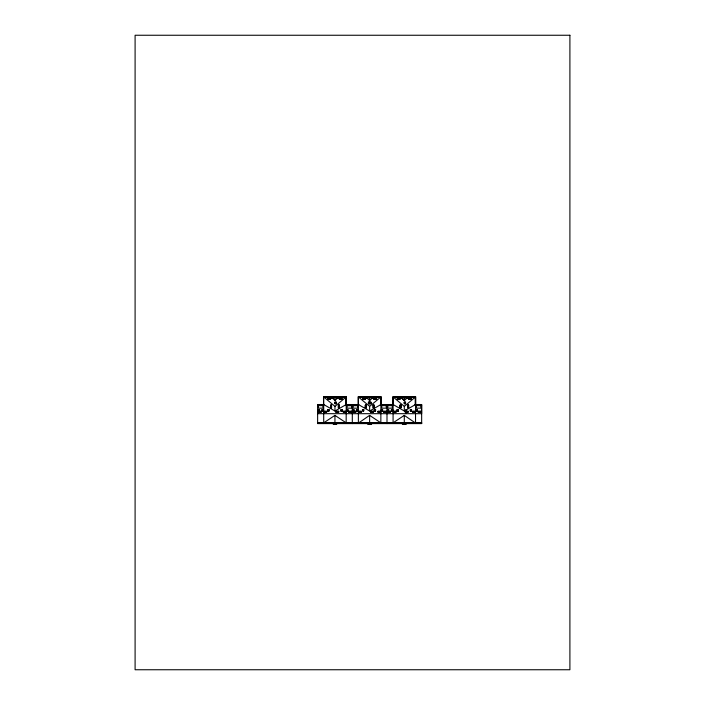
<?xml version="1.0" encoding="UTF-8"?>
<svg xmlns="http://www.w3.org/2000/svg" width="705" height="705" viewBox="0 0 705 705"><rect width="100%" height="100%" fill="white"/><g stroke="black" fill="none" stroke-linecap="round" stroke-linejoin="round"><path stroke-width="1.06" d="M365.419 405.163L365.419 407.825L365.419 405.163L366.177 405.163L366.177 407.825M373.879 405.163L373.879 407.825L373.879 405.163L373.121 405.163M386.992 413.685L386.992 423.599M380.418 404.52L393.108 404.52L393.064 423.123M406.027 410.01L406.01 413.685L406.027 409.614M386.992 413.712L387.01 404.52M320.264 422.692L318.272 423.053M322.82 422.841L320.854 422.841M354.941 422.692L353.064 422.877M357.497 422.841L355.531 423.053M389.601 422.841L387.75 422.877M392.209 422.692L390.217 423.053M331.059 397.814L331.015 396.756L334.963 400.546L338.946 396.756L338.867 397.241L345.926 397.241L345.847 405.26M365.666 396.941L369.649 400.546L373.632 396.941M415.527 404.52L404.3 411.015L404.3 406.371L415.527 396.941L415.527 423.123M346.226 404.52L334.963 411.024L334.963 406.371L346.226 396.941L346.164 423.123M358.387 404.529L369.649 411.024L369.649 406.371L380.92 396.941L380.841 423.123M323.71 422.841L334.937 415.368L346.164 422.841M358.378 423.123L369.614 415.368L380.841 422.841M393.064 422.841L404.3 415.368L415.615 423.123M337.087 423.467A4.618 4.618 0 0 1 336.056 423.846L337.175 423.414M371.764 423.467A4.618 4.618 0 0 1 370.733 423.846L371.852 423.414M403.128 423.82L406.538 423.414M369.649 411.024L380.92 404.52M337.986 423.15L336.25 424.163L333.685 424.163L331.949 423.15M370.9 424.084L372.654 423.15M372.689 423.22L370.927 424.163L368.363 424.163L366.591 423.22M405.587 424.084L407.34 423.15M407.375 423.22L405.613 424.163L403.048 424.163L401.277 423.22M323.701 423.123L323.71 396.941L346.226 396.941M358.378 422.841L358.378 396.941L380.92 396.941M393.108 396.994L415.527 396.941M324.009 397.241L331.059 397.241M358.686 397.241L365.745 397.241M400.396 397.241L393.355 397.241L393.355 405.26M408.204 397.241L415.227 397.241L415.227 405.26M331.059 397.682L338.867 397.682M365.745 397.682L373.553 397.682M400.396 397.682L408.204 397.682L408.274 396.941L404.3 400.546L400.317 396.765L400.396 397.814M328.142 397.946L329.112 397.946M329.42 397.946L330.398 397.946M331.288 398.034L333.394 398.034M336.541 398.034L338.647 398.034M339.537 397.946L340.515 397.946M340.815 397.946L341.793 397.946M362.811 397.946L363.789 397.946M364.097 397.946L365.067 397.946M365.974 398.034L368.072 398.034M371.227 398.034L373.324 398.034M374.232 397.946L375.21 397.946M375.509 397.946L376.488 397.946M397.497 397.946L398.475 397.946M398.774 397.946L399.753 397.946M400.625 398.034L402.722 398.034M405.877 398.034L407.975 398.034M408.838 397.946L409.817 397.946M410.125 397.946L411.094 397.946M328.045 399.242L330.486 399.242M339.44 399.242L341.89 399.242M362.723 399.242L365.164 399.242M374.135 399.242L376.585 399.242M397.4 399.242L399.85 399.242M408.741 399.242L411.191 399.242M330.548 399.365L327.984 399.374L327.984 397.814L330.548 397.823L330.548 399.374M339.387 399.365L341.943 399.374L341.943 397.814L339.387 397.814L339.387 399.374M362.661 399.365L365.225 399.374L365.225 397.814L362.661 397.814L362.661 399.374M374.073 399.365L376.637 399.374L376.637 397.814L374.073 397.814L374.073 399.374M397.347 399.365L399.902 399.374L399.902 397.814L397.347 397.823L397.347 399.374M336.25 402.185L334.963 402.185L334.963 403.745L336.25 403.736L336.25 402.185L334.963 402.202L335.025 403.657L336.197 403.657M370.945 402.185L368.38 402.194L368.38 403.745L370.945 403.745L370.945 402.185L368.442 402.264M404.273 402.194L405.56 402.194L405.56 403.754L404.273 403.745L404.273 402.194L405.56 402.202M368.442 403.657L370.883 403.657M405.507 403.621L404.335 403.621L404.335 402.229M324.203 404.52L317.629 404.52L317.629 423.599L421.652 423.599L421.652 404.52L415.033 404.52M345.732 404.52L358.871 404.52M317.629 405.26L318.272 405.26L318.272 404.52M331.491 405.163L330.733 405.163L330.733 407.825M407.763 405.163L408.53 405.163L408.53 407.816M421.652 405.26L420.973 405.26L420.973 404.52M347.054 405.631L351.548 405.631M353.135 405.631L357.629 405.631M347.909 409.702L346.622 409.693L346.622 411.024L347.909 411.015L347.909 409.693L347.847 410.945M362.511 409.737L363.674 409.737L363.586 410.83M382.603 409.693L381.299 409.702L381.299 411.024L382.603 411.015L382.595 409.693L382.533 410.945L381.37 410.892M397.082 409.693L398.369 409.702L398.369 411.024L397.082 411.024L397.082 409.693L397.144 410.945L398.316 410.892M323.172 410.821L322.194 410.856L322.194 409.764M327.878 410.839L328.856 410.839L328.856 409.781M341.088 410.821L342.066 410.856M347.759 410.821L346.781 410.856L346.781 409.764M357.849 410.821L356.871 410.856L356.871 409.764M363.586 410.803L362.608 410.83L362.608 409.746M375.465 410.821L374.487 410.856L374.487 409.764M381.467 410.821L382.445 410.856M391.557 410.821L392.526 410.856L392.526 409.764M397.241 410.856L398.219 410.821M410.433 410.821L411.412 410.856L411.412 409.764M417.104 410.821L416.126 410.856L416.126 409.764M322.097 410.892L323.26 410.945L323.322 409.693L322.035 409.693L322.035 411.024L323.322 411.024M327.79 410.9L328.953 410.962M340.991 410.892L342.163 410.945L342.163 409.702M346.684 410.945L347.847 410.892M356.774 410.945L357.937 410.892L357.849 409.764M374.39 410.892L375.553 410.945M391.46 410.945L392.623 410.892M411.508 410.892L410.336 410.945L410.336 409.702M416.029 410.945L417.193 410.892M323.798 411.288L326.635 411.288L326.635 412.231L323.798 412.231M380.832 411.288L377.986 411.288L377.986 412.231L380.832 412.231M415.492 411.288L412.645 411.288L412.645 412.231L415.492 412.231M321.048 411.385L318.387 411.385L318.387 412.143L321.048 412.143M323.886 411.385L326.547 411.385M338.656 411.385L335.994 411.385L335.994 412.143L338.656 412.143M343.397 411.385L346.049 411.385M348.896 411.385L351.548 411.385M353.064 411.385L355.717 411.385M358.563 411.385L361.224 411.385L361.224 412.143L358.563 412.143M370.68 411.385L373.342 411.385M378.083 411.385L380.735 411.385M383.582 411.385L386.234 411.385M387.75 411.385L390.403 411.385M393.249 411.385L395.91 411.385M405.34 411.385L408.001 411.385M412.742 411.385L415.395 411.385M418.241 411.385L420.894 411.385M420.894 411.993L418.391 411.984L418.391 411.5L420.744 411.535L420.744 411.984M348.896 412.143L351.548 412.143L351.548 411.376M355.717 412.143L353.064 412.143L353.064 411.376M373.342 412.143L370.68 412.143L370.68 411.376M383.582 412.143L386.234 412.143M393.249 412.143L395.91 412.143L395.91 411.376M408.001 412.143L405.34 412.143L405.34 411.376M418.241 412.143L420.894 412.143M346.146 412.231L343.3 412.231L343.3 411.288L361.312 411.288L361.312 412.231L358.475 412.231L358.475 411.288M317.629 413.685L421.652 413.685L421.616 404.52M327.966 422.692L329.869 422.692M349.565 422.692L351.522 422.956M362.044 422.692L360.052 422.841M409.332 423.053L411.323 422.877M421.652 422.841L317.629 422.841L421.652 423.035M317.629 423.123L421.652 423.123M317.629 423.414L333.879 423.414M336.047 423.414L368.556 423.414M370.081 423.414L403.242 423.414M405.401 423.414L421.652 423.414M333.941 423.82L335.994 423.82M368.618 423.82L370.671 423.82M403.304 423.82L405.357 423.82M336.162 423.82L332.76 423.414M370.839 423.82L367.517 423.467A4.618 4.618 0 0 0 368.548 423.846M402.202 423.467L402.705 423.687A4.618 4.618 0 0 1 402.202 423.467L402.114 423.414M401.312 423.15L403.066 424.084M366.626 423.15L368.38 424.084M323.71 404.52L334.963 411.024M393.108 404.52L404.3 411.015M358.378 396.941L369.649 406.371M323.71 396.941L334.963 406.371M404.3 406.371L393.108 396.941L393.108 405.26M400.493 396.941L404.3 400.546L404.3 396.765M420.938 422.841L418.832 423.053M418.056 422.877L416.065 423.053M417.369 404.52L417.369 405.26M417.21 409.693L417.21 411.015M415.703 404.52L415.703 396.765L392.941 396.765L392.941 404.52M415.395 411.376L415.395 412.143L412.742 412.143L412.742 411.376M413.826 422.877L411.835 423.053M411.253 399.374L411.253 397.814L408.688 397.814L408.688 399.374L411.253 399.365L411.191 397.849M410.028 397.849L410.028 399.286M409.913 397.849L409.913 399.286M409.817 397.92L409.817 399.189M408.741 397.849L408.741 399.286M407.358 422.877L401.18 422.841M405.41 402.308L405.41 403.568M404.3 415.368L404.3 423.123M400.828 407.816L400.828 405.163L400.07 405.163L400.07 407.816M399.85 397.849L399.85 399.286M399.347 422.841L397.294 422.956M398.774 397.92L398.774 399.189M398.572 397.849L398.572 399.286M398.475 397.92L398.475 399.189M398.219 409.764L398.219 410.856M397.4 397.849L397.4 399.286M396.783 422.956L394.791 422.956M391.592 404.52L391.592 405.26M391.557 409.764L391.557 410.856M390.403 411.376L390.403 412.143L387.75 412.143L387.75 411.376M387.803 404.52L387.803 405.26M386.349 404.52L386.349 405.26M386.252 422.841L384.207 422.956M383.485 422.841L381.44 422.956M382.753 404.52L382.753 405.26M381.467 409.764L381.467 410.856M381.088 404.52L381.088 396.765L358.211 396.765L358.211 404.52M380.735 411.376L380.735 412.143L378.083 412.143L378.083 411.376M380.603 405.26L380.603 397.241L373.553 396.994M379.255 423.053L377.149 423.053M376.637 422.877L374.646 423.053M376.488 397.92L376.488 399.189M375.509 397.92L375.509 399.189M375.412 397.849L375.412 399.286M375.465 409.764L375.465 410.856M375.298 397.849L375.298 399.286M375.21 397.92L375.21 399.189M374.39 409.702L374.39 410.945M374.232 397.92L374.232 399.189M372.672 422.877L366.547 422.956M370.786 402.299L370.786 403.56M369.817 402.299L369.817 403.56M369.649 396.765L369.649 400.546M369.72 402.22L369.72 403.657M369.605 402.22L369.605 403.657M369.614 415.368L369.614 423.123M368.53 402.299L368.53 403.56M365.666 396.765L365.745 397.814M365.067 397.92L365.067 399.189M364.661 422.841L362.608 422.956M364.097 397.92L364.097 399.189M364 397.849L364 399.286M363.886 397.849L363.886 399.286M362.811 397.92L362.811 399.189M356.924 404.52L356.924 405.26M355.813 411.288L355.813 412.231L352.967 412.231L352.967 411.288M353.126 404.52L353.126 405.26M352.306 404.52L352.306 423.599L352.288 422.841M351.663 404.52L351.663 405.26M351.645 411.288L351.645 412.231L348.799 412.231L348.799 411.288M348.755 422.956L346.763 422.956M348.058 404.52L348.058 405.26M346.402 404.52L346.402 396.756L323.524 396.756L323.524 404.52M346.049 411.376L346.049 412.143L343.397 412.143L343.397 411.376M345.829 397.338L345.829 405.26M344.463 422.877L342.48 423.053M341.96 422.877L339.969 423.053M341.793 397.92L341.793 399.189M340.991 409.702L340.991 410.945M340.726 397.849L340.726 399.286M340.612 397.849L340.612 399.286M340.515 397.92L340.515 399.189M339.537 397.92L339.537 399.189M339.193 407.825L339.193 405.163L338.435 405.163L338.435 407.825M338.003 422.877L331.932 422.877M336.1 402.299L336.1 403.56M335.122 402.299L335.122 403.56M334.963 396.756L334.963 400.546M334.937 415.368L334.937 423.123M330.398 397.92L330.398 399.189M329.42 399.189L329.42 397.92L329.323 399.286M329.209 397.849L329.209 399.286M328.142 397.92L328.142 399.189M327.79 409.711L327.79 410.962M327.42 422.956L325.375 422.841M326.547 411.376L326.547 412.143L323.886 412.143L323.886 411.376M323.172 409.764L323.172 410.856M322.097 409.702L322.097 410.945M321.877 404.52L321.877 405.26M406.45 423.467A4.618 4.618 0 0 1 405.948 423.687M333.87 423.846A4.618 4.618 0 0 1 332.839 423.467M569.904 35.25L135.096 35.25L135.096 669.75L569.904 669.75L569.904 35.25M331.588 405.067L330.636 405.067L330.636 407.913L331.588 407.913L331.588 405.067M339.29 405.067L338.347 405.067L338.347 407.913L339.29 407.913L339.29 405.067M366.274 405.075L365.322 405.075L365.322 407.913L366.274 407.913L366.274 405.075M373.976 405.075L373.024 405.075L373.024 407.913L373.976 407.913L373.976 405.075M400.925 405.067L399.973 405.067L399.973 407.913L400.925 407.913L400.925 405.067M408.627 405.067L407.675 405.067L407.675 407.913L408.627 407.913L408.618 405.067M331.341 405.313L330.883 405.313L330.883 407.666L331.341 407.666L331.341 405.313M339.043 405.313L338.594 405.313L338.594 407.666L339.043 407.666L339.043 405.313M366.027 405.322L365.569 405.322L365.569 407.666L366.027 407.666L366.027 405.322M373.729 405.322L373.271 405.322L373.271 407.666L373.729 407.666L373.729 405.322M400.678 405.313L400.22 405.313L400.22 407.666L400.678 407.666L400.678 405.313M408.38 405.313L407.922 405.313L407.922 407.666L408.38 407.666L408.38 405.313M351.548 405.542L347.054 405.542L347.054 408.177L351.548 408.177L351.548 405.542M357.629 405.542L353.135 405.542L353.135 408.177L357.629 408.177L357.629 405.542M322.952 405.622L318.457 405.622L318.457 408.16L322.952 408.16L322.952 405.622M386.243 405.622L381.749 405.622L381.749 408.16L386.243 408.16L386.243 405.622M392.332 405.622L387.838 405.622L387.838 408.16L392.332 408.16L392.332 405.622M420.85 405.622L416.355 405.622L416.355 408.16L420.85 408.16L420.85 405.622M363.736 409.667L362.44 409.684L362.44 411.006L363.736 411.006L363.736 409.667M319.312 409.693L318.025 409.693L318.025 411.015L319.312 411.015L319.312 409.693M329.006 409.72L327.719 409.702L327.719 411.041L329.006 411.041L329.006 409.702M342.216 409.693L340.929 409.702L340.929 411.024L342.216 411.024L342.216 409.693M353.989 409.702L352.703 409.702L352.703 411.024L353.989 411.024L353.989 409.702M357.999 409.693L356.704 409.702L356.704 411.024L357.999 411.015L357.999 409.693M375.615 409.693L374.329 409.702L374.329 411.024L375.615 411.024L375.615 409.693M388.693 409.693L387.406 409.693L387.406 411.015L388.693 411.015L388.693 409.693M392.685 409.702L391.39 409.693L391.39 411.024L392.685 411.024L392.685 409.693M411.561 409.693L410.275 409.702L410.275 411.024L411.561 411.024L411.561 409.693M417.254 409.702L415.915 409.693L415.959 411.024L417.254 411.024L417.254 409.693M321.136 411.288L318.299 411.288L318.299 412.231L321.136 412.231L321.136 411.288M338.744 411.288L335.906 411.288L335.906 412.231L338.744 412.231L338.744 411.288M373.43 411.288L370.592 411.288L370.592 412.231L373.43 412.231L373.43 411.288M386.331 411.288L383.485 411.288L383.485 412.231L386.331 412.231L386.331 411.288M390.5 411.288L387.653 411.288L387.653 412.231L390.5 412.231L390.5 411.288M395.998 411.288L393.152 411.288L393.152 412.231L395.998 412.231L395.998 411.288M408.089 411.288L405.252 411.288L405.252 412.231L408.089 412.231L408.089 411.288M420.991 411.288L418.144 411.288L418.144 412.231L420.991 412.231L420.991 411.288M320.89 411.535L318.545 411.535L318.545 411.984L320.89 411.984L320.89 411.535M326.389 411.535L324.044 411.535L324.044 411.984L326.389 411.984L326.389 411.5M338.497 411.535L336.153 411.535L336.153 411.984L338.497 411.984L338.497 411.5M345.899 411.535L343.546 411.535L343.546 411.984L345.899 411.984L345.899 411.5M351.398 411.535L349.046 411.535L349.046 411.984L351.398 411.984L351.398 411.535M355.567 411.535L353.214 411.535L353.214 411.984L355.567 411.984L355.567 411.535M361.066 411.535L358.722 411.535L358.722 411.984L361.066 411.984L361.066 411.535M373.183 411.535L370.839 411.535L370.839 411.984L373.183 411.984L373.183 411.535M380.585 411.535L378.232 411.535L378.232 411.984L380.585 411.984L380.585 411.5M386.084 411.535L383.731 411.535L383.731 411.984L386.084 411.984L386.084 411.5M390.253 411.535L387.9 411.535L387.9 411.984L390.253 411.984L390.253 411.5M395.752 411.535L393.399 411.535L393.399 411.984L395.752 411.984L395.752 411.535M407.842 411.535L405.498 411.535L405.498 411.984L407.842 411.984L407.842 411.5M415.245 411.535L412.892 411.535L412.892 411.984L415.245 411.984L415.245 411.5"/></g></svg>
